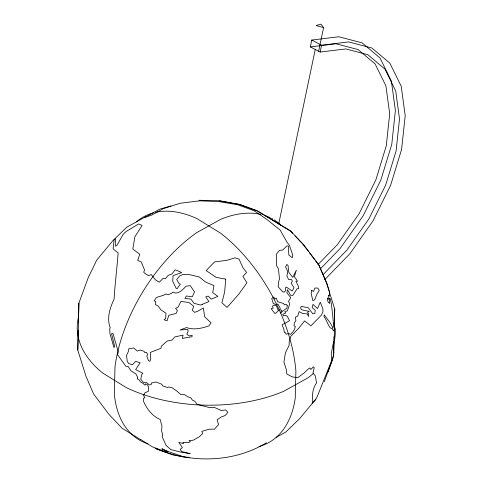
<?xml version="1.0" encoding="UTF-8"?>
<svg xmlns="http://www.w3.org/2000/svg" width="483" height="483" viewBox="0 0 483 483"><rect width="100%" height="100%" fill="white"/><g stroke="black" fill="none" stroke-linecap="round" stroke-linejoin="round"><path stroke-width="0.72" d="M140.794 439.772L121.982 428.167L108.802 414.191L93.611 393.965L85.877 376.034L77.793 350.115L78.228 330.408M78.469 322.801L78.898 303.095L88.256 277.592L96.763 260.047L112.962 240.57L126.733 227.227L146.035 216.529M324.274 381.691L333.626 356.188L333.946 341.59M333.995 339.398L334.055 336.476M334.302 328.875L334.731 309.162L326.653 283.249L318.919 265.318L315.345 260.56M333.868 352.596L333.518 354.564M77.793 350.115L78.898 303.095M334.393 322.819L334.447 320.664M334.484 319.227L334.731 309.162M333.626 356.188L333.964 342.532M334.459 328.561L334.23 338.541L331.266 353.532L331.477 360.994L317.397 396.247L315.429 399.894L312.133 403.202L312.736 401.234C311.97 394.961 312.73 388.272 316.528 382.934L315.357 375.901L312.978 373.124L314.216 367.708L313.316 366.814L310.961 369.459L309.838 367.937L307.967 369.229L304.048 373.081L297.691 377.676L292.155 376.879L286.817 373.933L286.232 369.441L283.932 361.996L285.447 352.681L289.142 345.315L289.19 341.704L290.766 336.349L298.965 327.981L304.592 320.911L310.937 325.874L321.43 315.097L322.916 312.03L322.873 308.86L320.307 302.195L317.482 308.565L313.02 304.381L312.151 307.538L315.236 310.285L314.831 313.491L312.827 313.872L308.275 307.731L301.271 306.379L300.517 308.16L302.153 309.959L309.174 311.384L307.514 312.344L308.685 314.053L308.45 316.516L307.387 313.926L302.672 313.509L299.146 311.613L297.655 316.148L295.421 317.162L295.892 320.742L294.334 322.795L294.05 325.934L295.361 326.466L294.485 329.412L293.072 331.622L290.482 334.357L288.526 333.518L286.105 334.236L285.278 332.485L284.372 332.539L283.841 329.134L282.084 324.848L289.522 320.724L287.451 316.516L285.628 315.284L283.406 315.834L282.736 314.306L285.725 313.014L284.771 311.74L287.385 310.829L289.734 303.976L288.55 301.356L290.76 297.649L286.872 292.728L287.506 289.685L290.579 295.204L292.789 295.469L297.075 288.81L298.711 288.526L298.325 286.014L295.91 281.178L297.522 281.13L294.401 276.632L296.339 270.208L292.783 277.423L288.762 272.213L288.049 265.529L286.86 264.418L285.519 266.9L287.222 270.202L287.518 273.39L286.83 275.865L288.599 279.488L291.37 279.379L292.336 281.154L291.279 283.34L293.978 287.771L292.179 290.995L286.298 287.047L285.302 288.091L285.483 290.724L284.39 291.98L282.887 292.004L278.172 286.775L278.812 280.865L279.506 279.204L278.431 268.729L276.602 265.68L276.644 253.792L279.579 250.272L282.519 250.152L287.017 245.871L288.411 246.058L288.81 254.982L292.209 257.699L292.819 255.338L289.438 245.346L287.095 242.339L280.062 229.956L266.048 218.835L254.155 210.775L237.558 204.726L218.708 201.586L199.588 200.837L180.298 203.24L163.435 208.62L151.904 215.013L144.477 217.591L159.662 209.175L170.916 205.915M334.478 327.818L334.586 323.369L334.103 322.559L334.465 328.875L333.451 330.97L332.304 328.712L330.155 327.824C327.571 324.268 326.725 320.066 323.972 316.613L324.232 314.825C327.208 319.209 331.157 323.091 332.787 328.15L333.566 325.82L332.721 315.327L331.32 303.656L330.173 298.361L329.629 298.941L329.219 298.331L329.702 303.433L328.132 302.026L327.577 300.251L327.402 297.939L328.253 299.454L328.766 298.506L328.706 295.246L329.189 296.055L329.527 291.907L326.804 283.189L319.064 265.233L303.849 244.984L290.657 230.989L257.409 210.854L239.61 204.369L219.674 200.759L198.966 200.264M323.115 274.604L347.072 249.91L368.94 218.835L385.657 185.11L396.084 151.034L399.513 118.927L395.71 90.973L384.933 69.081L367.919 54.748L345.822 48.94L320.151 52.061L310.334 46.899L311.77 40.047L338.818 36.756L362.099 42.872L380.024 57.978L391.381 81.041L395.39 110.492L391.779 144.326L380.791 180.231L363.174 215.762L340.141 248.504L320.483 268.753M278.673 224.142L315.242 49.483M320.151 52.061L321.587 45.203L348.635 41.918L371.916 48.034L389.841 63.14L401.198 86.203L405.207 115.654L401.59 149.482L390.602 185.387L372.991 220.924L349.952 253.66L324.612 279.778M318.623 51.258L323.592 27.555L320.984 24.15L316.069 25.533L323.592 27.555M333.179 356.019L331.996 361.103L327.921 372.224M315.761 399.236L299.569 418.713L285.791 432.05L276.143 437.405M317.983 264.612L337.261 244.748L359.123 213.673L375.84 179.954L386.267 145.872L389.696 113.765L385.893 85.811L375.116 63.925L358.102 49.586L336.005 43.778L310.334 46.899M266.495 442.754C233.337 462.98 190.399 463.505 155.182 448.278M202.292 304.779L202.643 304.61M155.115 448.429L172.92 454.914L184.053 456.93L189.251 457.395M219.656 200.922L231.454 203.059M232.933 203.325L239.568 204.526L256.66 210.757M184.053 456.93L168.41 451.635L161.853 448.743L168.036 451.949L163.767 451.007L152.592 446.938L140.662 439.512M311.77 40.047L321.587 45.203M257.342 211.005L290.549 231.115L292.577 233.265M295.107 235.952L301.7 242.943M302.714 244.018L308.637 251.637M309.531 252.826L314.445 259.365M136.381 221.878A129.058 74.128 61 0 1 153.485 212.822M155.538 212.321A129.058 74.128 61 0 1 197.07 218.66L220.586 233.162A129.058 74.128 61 0 1 295.898 371.059L295.222 398.372A129.058 74.128 61 0 1 259.039 446.461M335.13 327.921A129.058 75.517 1.4 0 1 333.192 345.285M313.787 373.142A129.058 75.517 1.4 0 1 307.617 378.032L283.497 391.399A129.058 75.517 1.4 0 1 126.413 387.674L102.903 373.172A129.058 75.517 1.4 0 1 78.56 316.751M274.066 219.831A129.058 73.875 -58.3 0 1 281.142 225.313M147.967 443.823A129.058 73.875 -58.3 0 1 114.32 394.08L114.996 366.766A129.058 73.875 -58.3 0 1 196.768 232.595L220.888 219.228A129.058 73.875 -58.3 0 1 261.17 214.506M264.563 215.454A129.058 73.875 -58.3 0 1 270.13 217.676M271.464 218.346A129.058 73.875 -58.3 0 1 272.78 219.065M137.589 378.056L137.564 378.992L139.237 380.012L140.698 382.113L143.119 383.436L144.671 385.06L145.48 384.794L145.504 383.864L147.243 384.51L148.661 387.118L148.565 391.097L144.834 392.933L143.56 395.565L144.93 397.708L143.493 398.282L143.421 401.089C146.874 408.956 152.103 415.984 160.151 419.492L161.974 426.187L161.6 430.999L162.656 434.597L162.21 436.789L166.104 445.453L170.861 449.619L180.207 451.973L190.205 453.652L181.807 451.605L180.165 449.389L182.369 447.669L178.813 442.368L183.558 443.587L182.876 442.313L188.491 442.603L190.387 441.746L189.046 440.544L193.248 440.206L199.407 436.704L202.643 433.511L201.816 431.373L209.067 429.23L214.543 429.139L218.551 424.557L217.102 419.884L221.196 416.974L225.259 415.501L227.831 412.355L225.7 409.94L221.353 410.514L214.241 407.362L208.759 407.386L197.215 404.386L194.752 401.204L192.276 399.984L190.912 397.914L187.947 396.839L184.56 394.671L180.714 394.52L177.37 391.508L171.87 387.577L168.543 386.974L167.764 387.517L162.795 385.929L161.757 384.233L155.991 381.981L151.318 383.061L151.288 384.462L149.181 384.993L147.418 383.085L145.443 382.276L143.409 382.458L140.746 379.209L141.785 374.579L142.859 373.244L135.638 369.592L140.148 362.757L135.657 361.369L132.451 364.689L128.756 363.59L127.222 361.338L126.558 355.373L128.412 351.401L128.798 348.732L133.694 347.971L137.329 351.056L140.299 350.072L144.043 351.274L144.731 352.542L146.421 352.306L147.653 354.256L146.838 356.122L148.516 360.704L149.996 361.29L150.714 358.211L150.322 352.427L160.942 348.261L161.419 346.118L167.112 341.089L172.051 340.062L174.87 336.911L183.081 335.105L182.284 338.438L192.029 336.723L192.156 335.317L189.137 335.951L186.855 334.224L188.116 331.048L187.815 329.346L179.984 330.016L186.553 327.577C194.166 330.221 201.58 328.368 208.885 325.898L211.065 322.885L204.647 316.733L203.385 307.991L197.396 311.408L194.589 312.368L192.168 310.056L193.822 306.391L189.028 302.551L180.914 301.416L178.136 307.091L175.577 308.402L177.382 310.533L176.156 313.443L168.778 315.284L167.058 320.815L164.087 319.734L165.669 318.52L165.983 313.177L160.942 309.845L158.062 306.035L155.321 304.471L155.81 301.676L154.186 300.812L156.438 297.462L163.58 295.252L166.08 293.96L168.024 294.775L171.362 293.338L172.944 292.124L175.655 293.109C180.129 292.831 183.196 289.341 185.949 286.232L190.23 285.664L194.522 291.865L192.246 296.822L186.378 295.97L184.947 298.464L190.857 299.055L194.063 303.288L200.445 305.057L208.958 301.591L205.746 296.858L208.227 296.097L211.21 299.194L217.918 296.327L212.701 292.68L213.975 285.598L205.589 282.042L199.238 276.97L189.644 274.676L182.791 274.549L179.767 275.896L176.681 279.554L179.108 283.581L180.358 284.276L177.026 288.695L176.192 288.393L172.691 281.263L173.071 275.654L181.699 272.545L175.184 269.792L172.026 273.909L168.271 275.358L165.325 278.776L163.266 278.214L159.227 282.211L155.604 279.977L151.221 274.525L148.595 275.654L144.773 273.293L143.662 272.116L144.61 270.088L141.253 262.034L137.691 260.397L139.768 254.275L132.795 249.047L134.92 236.748L142.105 225.458L138.627 223.925L125.918 231.653L123.189 234.297L116.922 245.4L115.582 246.191L115.413 238.922L114.127 239.689L113.1 248.872L118.136 253.014C116.983 268.373 114.966 283.654 114.133 299.019C110.003 307.725 106.465 318.279 110.245 327.685L109.689 328.977L109.949 333.457L113.861 347.331L114.779 346.872L111.549 333.705L112.937 333.373L118.305 351.926L117.55 354.673L125.9 366.349L128.17 366.512L130.984 370.866L135.874 373.896L137.727 377.483L137.589 378.056M225.724 279.12L224.661 291.871L221.908 302.799L227.052 307.43L238.789 294.189L246.928 282.736L242.913 276.385L246.626 272.43L242.967 267.775L239.049 259.075L234.949 257.837L227.149 260.265L214.53 261.943L206.163 270.552L216.1 277.369L225.724 279.12M287.252 305.636L286.95 308.19L282.79 311.04L280.677 313.159L281.625 310.255L279.838 309.742L280.255 308.245L277.858 303.964L276.204 304.882L273.149 303.161L271.736 298.512L273.807 296.924L274.682 299.055L276.33 298.138L277.55 301.664L283.726 303.584L284.312 304.9L286.401 304.411L287.252 305.636M311.698 290.313L311.167 293.622L312.851 300.595L314.614 299.84L316.902 294.334L319.251 290.404L317.754 288.061L314.789 288.043L313.558 291.509L311.698 290.313M278.365 310.563L276.342 312.724L274.893 313.521L271.15 308.643L273.227 308.1L272.466 306.234L273.946 305.045L276.403 305.896L278.365 310.563"/></g></svg>
